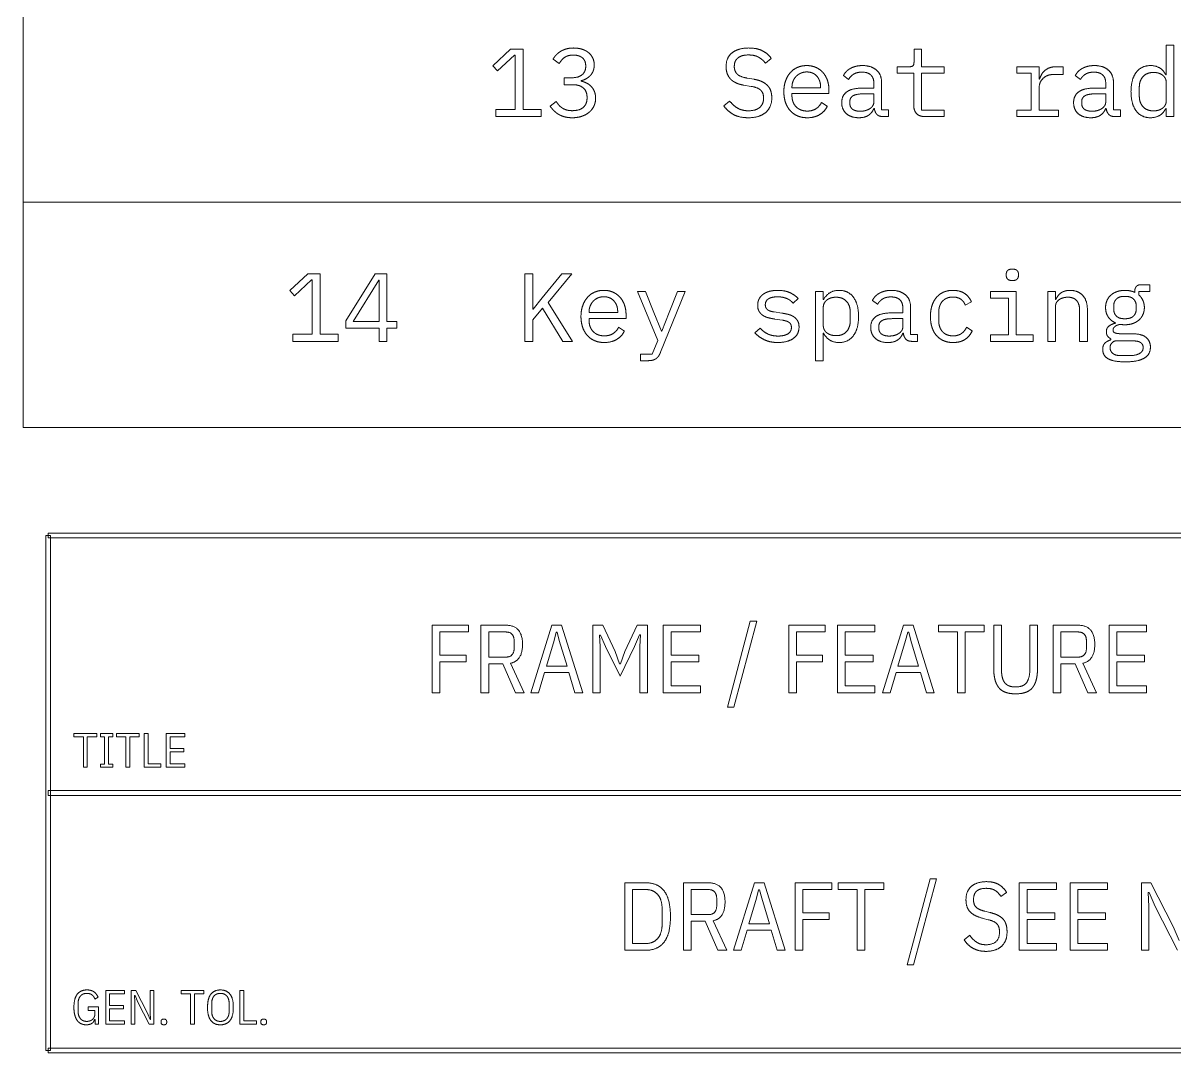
# Model space of a CAD drawing. Header units: millimetres. Extents: x 25 to 584, y 11 to 410.
# Drawn here: x 432.22 to 467.99, y 10.93 to 42.92 of the extents above; entities that cross this region are included whole.
import ezdxf

# ---------------------------------------------------------------- set-up
doc = ezdxf.new("R2010")
doc.units = ezdxf.units.MM
doc.layers.add('dims', color=7, linetype='Continuous', lineweight=5)

msp = doc.modelspace()

# ---------------------------------------------------------------- linework, layer by layer
at = {"layer": 'dims'}
for p, q in [((432.22, 30.35), (432.22, 135.35)), ((467.719, 42.23), (467.719, 41.306)), ((467.959, 42.23), (467.719, 42.23)), ((467.959, 40.01), (467.959, 42.23)), ((447.359, 42.104), (446.804, 41.585)), ((446.95, 41.426), (447.479, 41.918)), ((447.751, 42.104), (447.359, 42.104)), ((447.479, 41.918), (447.499, 41.918)), ((447.499, 41.918), (447.499, 40.229)), ((447.751, 40.229), (447.751, 42.104)), ((459.886, 42.104), (459.886, 41.699)), ((460.117, 42.104), (459.886, 42.104)), ((460.117, 41.558), (460.117, 42.104)), ((446.804, 41.585), (446.95, 41.426)), ((448.679, 41.798), (448.867, 41.654)), ((449.692, 41.585), (449.692, 41.564)), ((455.275, 41.666), (455.452, 41.819)), ((459.361, 41.558), (459.361, 41.354)), ((459.745, 41.558), (459.361, 41.558)), ((460.822, 41.558), (460.117, 41.558)), ((460.822, 41.354), (460.822, 41.558)), ((463.075, 41.558), (463.075, 41.354)), ((463.769, 41.558), (463.075, 41.558)), ((463.769, 41.168), (463.769, 41.558)), ((464.521, 41.558), (464.305, 41.558)), ((464.521, 41.318), (464.521, 41.558)), ((449.254, 41.216), (449.024, 41.216)), ((449.024, 41.216), (449.024, 41)), ((454.924, 41.168), (454.699, 41.207)), ((457.694, 41.282), (457.855, 41.162)), ((459.361, 41.354), (459.877, 41.354)), ((459.877, 41.354), (459.877, 40.364)), ((460.117, 41.354), (460.822, 41.354)), ((460.117, 40.214), (460.117, 41.354)), ((463.075, 41.354), (463.529, 41.354)), ((463.529, 41.354), (463.529, 40.214)), ((463.784, 41.168), (463.769, 41.168)), ((464.23, 41.318), (464.521, 41.318)), ((464.894, 41.282), (465.055, 41.162)), ((467.719, 41.306), (467.707, 41.306)), ((449.024, 41), (449.272, 41)), ((449.549, 41.111), (449.549, 41.123)), ((454.591, 40.988), (454.825, 40.949)), ((456.097, 40.904), (456.097, 40.925)), ((456.985, 40.904), (456.097, 40.904)), ((456.985, 40.937), (456.985, 40.904)), ((457.244, 40.724), (457.244, 40.838)), ((458.639, 40.895), (458.309, 40.895)), ((458.639, 41.048), (458.639, 40.895)), ((458.879, 40.22), (458.879, 41.072)), ((463.769, 40.214), (463.769, 40.883)), ((465.839, 40.895), (465.509, 40.895)), ((465.839, 41.048), (465.839, 40.895)), ((466.079, 40.22), (466.079, 41.072)), ((466.882, 40.652), (466.882, 40.916)), ((467.719, 41.063), (467.719, 40.505)), ((448.777, 40.475), (448.589, 40.331)), ((449.734, 40.61), (449.734, 40.586)), ((454.162, 40.493), (453.979, 40.343)), ((456.097, 40.724), (457.244, 40.724)), ((456.097, 40.652), (456.097, 40.724)), ((457.192, 40.331), (457.015, 40.451)), ((457.894, 40.418), (457.894, 40.481)), ((458.309, 40.715), (458.639, 40.715)), ((458.639, 40.715), (458.639, 40.46)), ((465.094, 40.418), (465.094, 40.481)), ((465.509, 40.715), (465.839, 40.715)), ((465.839, 40.715), (465.839, 40.46)), ((446.899, 40.229), (446.899, 40.01)), ((447.499, 40.229), (446.899, 40.229)), ((448.304, 40.229), (447.751, 40.229)), ((448.304, 40.01), (448.304, 40.229)), ((458.639, 40.262), (458.654, 40.262)), ((459.094, 40.22), (458.879, 40.22)), ((459.094, 40.01), (459.094, 40.22)), ((460.822, 40.214), (460.117, 40.214)), ((460.822, 40.01), (460.822, 40.214)), ((463.075, 40.214), (463.075, 40.01)), ((463.529, 40.214), (463.075, 40.214)), ((464.369, 40.214), (463.769, 40.214)), ((464.369, 40.01), (464.369, 40.214)), ((465.839, 40.262), (465.854, 40.262)), ((466.294, 40.22), (466.079, 40.22)), ((466.294, 40.01), (466.294, 40.22)), ((467.707, 40.262), (467.719, 40.262)), ((467.719, 40.262), (467.719, 40.01)), ((446.899, 40.01), (448.304, 40.01)), ((458.929, 40.01), (459.094, 40.01)), ((460.219, 40.01), (460.822, 40.01)), ((463.075, 40.01), (464.369, 40.01)), ((466.129, 40.01), (466.294, 40.01)), ((467.719, 40.01), (467.959, 40.01)), ((432.22, 37.35), (566.75, 37.35)), ((441.059, 35.122), (440.504, 34.603)), ((441.451, 35.122), (441.059, 35.122)), ((441.451, 33.247), (441.451, 35.122)), ((443.152, 35.122), (442.246, 33.661)), ((443.519, 35.122), (443.152, 35.122)), ((443.519, 33.646), (443.519, 35.122)), ((447.799, 35.122), (447.799, 33.028)), ((448.051, 35.122), (447.799, 35.122)), ((448.051, 34.03), (448.051, 35.122)), ((448.954, 35.122), (448.336, 34.378)), ((448.522, 34.24), (449.257, 35.122)), ((449.257, 35.122), (448.954, 35.122)), ((462.751, 35.119), (462.751, 35.071)), ((463.129, 35.071), (463.129, 35.119)), ((440.65, 34.444), (441.179, 34.936)), ((441.179, 34.936), (441.199, 34.936)), ((441.199, 34.936), (441.199, 33.247)), ((442.471, 33.646), (443.266, 34.927)), ((443.266, 34.927), (443.279, 34.927)), ((443.279, 34.927), (443.279, 33.646)), ((467.212, 34.786), (466.927, 34.786)), ((467.212, 34.576), (467.212, 34.786)), ((440.504, 34.603), (440.65, 34.444)), ((448.336, 34.378), (448.06, 34.03)), ((451.304, 34.576), (451.927, 33.058)), ((451.549, 34.576), (451.304, 34.576)), ((451.81, 33.928), (451.549, 34.576)), ((452.017, 32.689), (452.785, 34.576)), ((452.545, 34.576), (452.284, 33.928)), ((452.785, 34.576), (452.545, 34.576)), ((456.13, 34.216), (456.286, 34.363)), ((456.829, 34.576), (456.829, 32.428)), ((457.069, 34.576), (456.829, 34.576)), ((457.069, 34.324), (457.069, 34.576)), ((462.262, 34.576), (462.262, 34.372)), ((463.06, 34.576), (462.262, 34.576)), ((462.262, 34.372), (462.82, 34.372)), ((462.82, 34.372), (462.82, 33.232)), ((463.06, 33.232), (463.06, 34.576)), ((464.039, 34.576), (464.039, 33.028)), ((464.279, 34.576), (464.039, 34.576)), ((464.279, 34.324), (464.279, 34.576)), ((466.741, 34.576), (466.741, 34.549)), ((466.864, 34.576), (467.212, 34.576)), ((466.864, 34.471), (466.864, 34.576)), ((448.051, 33.7), (448.351, 34.054)), ((448.06, 34.03), (448.051, 34.03)), ((448.351, 34.054), (448.984, 33.028)), ((449.279, 33.028), (448.522, 34.24)), ((457.081, 34.324), (457.069, 34.324)), ((457.069, 33.523), (457.069, 34.081)), ((458.594, 34.3), (458.755, 34.18)), ((459.539, 34.066), (459.539, 33.913)), ((459.779, 33.238), (459.779, 34.09)), ((461.476, 34.153), (461.669, 34.255)), ((464.29, 34.324), (464.279, 34.324)), ((464.279, 33.028), (464.279, 34.102)), ((465.269, 33.028), (465.269, 34.021)), ((466.087, 34.036), (466.087, 34.123)), ((466.786, 34.123), (466.786, 34.036)), ((442.246, 33.661), (442.246, 33.439)), ((443.279, 33.646), (442.471, 33.646)), ((443.83, 33.646), (443.519, 33.646)), ((443.83, 33.439), (443.83, 33.646)), ((448.051, 33.028), (448.051, 33.7)), ((449.797, 33.922), (449.797, 33.943)), ((450.685, 33.922), (449.797, 33.922)), ((449.797, 33.742), (450.944, 33.742)), ((449.797, 33.67), (449.797, 33.742)), ((450.685, 33.955), (450.685, 33.922)), ((450.944, 33.742), (450.944, 33.856)), ((452.041, 33.34), (451.81, 33.928)), ((452.284, 33.928), (452.054, 33.34)), ((455.785, 33.904), (455.542, 33.94)), ((455.564, 33.721), (455.806, 33.685)), ((457.906, 33.934), (457.906, 33.67)), ((459.539, 33.913), (459.209, 33.913)), ((459.209, 33.733), (459.539, 33.733)), ((459.539, 33.733), (459.539, 33.478)), ((460.654, 33.67), (460.654, 33.934)), ((465.029, 33.979), (465.029, 33.028)), ((442.246, 33.439), (443.279, 33.439)), ((443.279, 33.439), (443.279, 33.028)), ((443.519, 33.439), (443.83, 33.439)), ((443.519, 33.028), (443.519, 33.439)), ((450.892, 33.349), (450.715, 33.469)), ((452.054, 33.34), (452.041, 33.34)), ((455.107, 33.436), (454.945, 33.295)), ((457.069, 33.28), (457.081, 33.28)), ((457.069, 32.428), (457.069, 33.28)), ((458.794, 33.436), (458.794, 33.499)), ((459.539, 33.28), (459.554, 33.28)), ((461.692, 33.352), (461.521, 33.469)), ((466.139, 33.604), (466.139, 33.592)), ((440.599, 33.247), (440.599, 33.028)), ((441.199, 33.247), (440.599, 33.247)), ((440.599, 33.028), (442.004, 33.028)), ((442.004, 33.247), (441.451, 33.247)), ((442.004, 33.028), (442.004, 33.247)), ((443.279, 33.028), (443.519, 33.028)), ((447.799, 33.028), (448.051, 33.028)), ((448.984, 33.028), (449.279, 33.028)), ((451.927, 33.058), (451.754, 32.632)), ((459.994, 33.238), (459.779, 33.238)), ((459.829, 33.028), (459.994, 33.028)), ((459.994, 33.028), (459.994, 33.238)), ((462.262, 33.232), (462.262, 33.028)), ((462.82, 33.232), (462.262, 33.232)), ((462.262, 33.028), (463.582, 33.028)), ((463.582, 33.232), (463.06, 33.232)), ((463.582, 33.028), (463.582, 33.232)), ((464.039, 33.028), (464.279, 33.028)), ((465.029, 33.028), (465.269, 33.028)), ((465.997, 33.109), (465.997, 33.073)), ((466.129, 33.043), (466.666, 33.043)), ((466.657, 33.265), (466.315, 33.265)), ((451.394, 32.632), (451.394, 32.428)), ((451.754, 32.632), (451.394, 32.632)), ((466.559, 32.584), (466.324, 32.584)), ((451.394, 32.428), (451.621, 32.428)), ((456.829, 32.428), (457.069, 32.428)), ((432.22, 30.35), (566.75, 30.35)), ((433.075, 27), (432.925, 27)), ((432.925, 27), (432.925, 11)), ((583, 27.075), (433, 27.075)), ((433, 27.075), (433, 26.925)), ((433, 26.925), (583, 26.925)), ((433.075, 11), (433.075, 27)), ((454.801, 24.336), (454.09, 21.664)), ((454.291, 21.664), (455.002, 24.336)), ((455.002, 24.336), (454.801, 24.336)), ((444.925, 24.211), (444.925, 22.116)), ((446.056, 24.211), (444.925, 24.211)), ((445.165, 24.001), (446.056, 24.001)), ((445.165, 23.281), (445.165, 24.001)), ((446.056, 24.001), (446.056, 24.211)), ((446.44, 24.211), (446.44, 22.116)), ((447.211, 24.211), (446.44, 24.211)), ((446.68, 24.001), (447.205, 24.001)), ((446.68, 23.221), (446.68, 24.001)), ((448.642, 24.211), (447.988, 22.116)), ((448.942, 24.211), (448.642, 24.211)), ((448.708, 23.736), (448.774, 23.997)), ((448.774, 23.997), (448.804, 23.997)), ((448.804, 23.997), (448.87, 23.736)), ((449.599, 22.116), (448.942, 24.211)), ((449.908, 24.211), (449.908, 22.116)), ((450.226, 24.211), (449.908, 24.211)), ((450.604, 23.397), (450.226, 24.211)), ((451.288, 24.211), (450.91, 23.397)), ((451.606, 24.211), (451.288, 24.211)), ((451.606, 22.116), (451.606, 24.211)), ((452.101, 24.211), (452.101, 22.116)), ((453.259, 24.211), (452.101, 24.211)), ((452.341, 24.001), (453.259, 24.001)), ((452.341, 23.281), (452.341, 24.001)), ((453.259, 24.001), (453.259, 24.211)), ((455.998, 24.211), (455.998, 22.116)), ((457.129, 24.211), (455.998, 24.211)), ((456.238, 24.001), (457.129, 24.001)), ((456.238, 23.281), (456.238, 24.001)), ((457.129, 24.001), (457.129, 24.211)), ((457.513, 24.211), (457.513, 22.116)), ((458.671, 24.211), (457.513, 24.211)), ((457.753, 24.001), (458.671, 24.001)), ((457.753, 23.281), (457.753, 24.001)), ((458.671, 24.001), (458.671, 24.211)), ((459.559, 24.211), (458.905, 22.116)), ((459.859, 24.211), (459.559, 24.211)), ((459.625, 23.736), (459.691, 23.997)), ((459.691, 23.997), (459.721, 23.997)), ((459.721, 23.997), (459.787, 23.736)), ((460.516, 22.116), (459.859, 24.211)), ((460.642, 24.211), (460.642, 24.001)), ((462.064, 24.211), (460.642, 24.211)), ((460.642, 24.001), (461.233, 24.001)), ((461.233, 24.001), (461.233, 22.116)), ((461.473, 24.001), (462.064, 24.001)), ((461.473, 22.116), (461.473, 24.001)), ((462.064, 24.001), (462.064, 24.211)), ((462.601, 24.211), (462.361, 24.211)), ((462.361, 24.211), (462.361, 22.902)), ((462.601, 22.854), (462.601, 24.211)), ((463.483, 24.211), (463.483, 22.854)), ((463.723, 24.211), (463.483, 24.211)), ((463.723, 22.902), (463.723, 24.211)), ((464.209, 24.211), (464.209, 22.116)), ((464.98, 24.211), (464.209, 24.211)), ((464.449, 24.001), (464.974, 24.001)), ((464.449, 23.221), (464.449, 24.001)), ((465.943, 24.211), (465.943, 22.116)), ((467.101, 24.211), (465.943, 24.211)), ((466.183, 24.001), (467.101, 24.001)), ((466.183, 23.281), (466.183, 24.001)), ((467.101, 24.001), (467.101, 24.211)), ((447.472, 23.712), (447.472, 23.509)), ((448.471, 22.941), (448.708, 23.736)), ((448.87, 23.736), (449.113, 22.941)), ((450.121, 23.907), (450.151, 23.907)), ((450.142, 23.554), (450.121, 23.907)), ((450.151, 23.907), (450.307, 23.554)), ((451.207, 23.554), (451.363, 23.914)), ((451.363, 23.914), (451.393, 23.914)), ((451.393, 23.914), (451.372, 23.554)), ((459.388, 22.941), (459.625, 23.736)), ((459.787, 23.736), (460.03, 22.941)), ((465.241, 23.712), (465.241, 23.509)), ((445.975, 23.281), (445.165, 23.281)), ((445.975, 23.071), (445.975, 23.281)), ((450.142, 22.116), (450.142, 23.554)), ((450.307, 23.554), (450.757, 22.629)), ((450.745, 23.011), (450.604, 23.397)), ((450.757, 22.629), (451.207, 23.554)), ((450.91, 23.397), (450.769, 23.011)), ((451.372, 23.554), (451.372, 22.116)), ((453.202, 23.281), (452.341, 23.281)), ((453.202, 23.071), (453.202, 23.281)), ((457.048, 23.281), (456.238, 23.281)), ((457.048, 23.071), (457.048, 23.281)), ((458.614, 23.281), (457.753, 23.281)), ((458.614, 23.071), (458.614, 23.281)), ((467.044, 23.281), (466.183, 23.281)), ((467.044, 23.071), (467.044, 23.281)), ((445.165, 23.071), (445.975, 23.071)), ((445.165, 22.116), (445.165, 23.071)), ((447.205, 23.221), (446.68, 23.221)), ((446.68, 22.116), (446.68, 23.016)), ((446.68, 23.016), (447.118, 23.016)), ((447.118, 23.016), (447.511, 22.116)), ((447.781, 22.116), (447.358, 23.031)), ((449.113, 22.941), (448.471, 22.941)), ((450.769, 23.011), (450.745, 23.011)), ((452.341, 23.071), (453.202, 23.071)), ((452.341, 22.326), (452.341, 23.071)), ((456.238, 23.071), (457.048, 23.071)), ((456.238, 22.116), (456.238, 23.071)), ((457.753, 23.071), (458.614, 23.071)), ((457.753, 22.326), (457.753, 23.071)), ((460.03, 22.941), (459.388, 22.941)), ((464.974, 23.221), (464.449, 23.221)), ((464.449, 22.116), (464.449, 23.016)), ((464.449, 23.016), (464.887, 23.016)), ((464.887, 23.016), (465.28, 22.116)), ((465.55, 22.116), (465.127, 23.031)), ((466.183, 23.071), (467.044, 23.071)), ((466.183, 22.326), (466.183, 23.071)), ((448.228, 22.116), (448.414, 22.744)), ((448.414, 22.744), (449.167, 22.744)), ((449.167, 22.744), (449.353, 22.116)), ((459.145, 22.116), (459.331, 22.744)), ((459.331, 22.744), (460.084, 22.744)), ((460.084, 22.744), (460.27, 22.116)), ((453.259, 22.326), (452.341, 22.326)), ((453.259, 22.116), (453.259, 22.326)), ((458.671, 22.326), (457.753, 22.326)), ((458.671, 22.116), (458.671, 22.326)), ((467.101, 22.326), (466.183, 22.326)), ((467.101, 22.116), (467.101, 22.326)), ((444.925, 22.116), (445.165, 22.116)), ((446.44, 22.116), (446.68, 22.116)), ((447.511, 22.116), (447.781, 22.116)), ((447.988, 22.116), (448.228, 22.116)), ((449.353, 22.116), (449.599, 22.116)), ((449.908, 22.116), (450.142, 22.116)), ((451.372, 22.116), (451.606, 22.116)), ((452.101, 22.116), (453.259, 22.116)), ((455.998, 22.116), (456.238, 22.116)), ((457.513, 22.116), (458.671, 22.116)), ((458.905, 22.116), (459.145, 22.116)), ((460.27, 22.116), (460.516, 22.116)), ((461.233, 22.116), (461.473, 22.116)), ((464.209, 22.116), (464.449, 22.116)), ((465.28, 22.116), (465.55, 22.116)), ((465.943, 22.116), (467.101, 22.116)), ((454.09, 21.664), (454.291, 21.664)), ((433.8, 20.847), (433.8, 20.742)), ((434.511, 20.847), (433.8, 20.847)), ((434.511, 20.742), (434.511, 20.847)), ((434.622, 20.847), (434.622, 20.748)), ((435.006, 20.847), (434.622, 20.847)), ((434.622, 20.748), (434.754, 20.748)), ((434.754, 20.748), (434.754, 19.899)), ((434.874, 20.748), (435.006, 20.748)), ((434.874, 19.899), (434.874, 20.748)), ((435.006, 20.748), (435.006, 20.847)), ((435.117, 20.847), (435.117, 20.742)), ((435.828, 20.847), (435.117, 20.847)), ((435.828, 20.742), (435.828, 20.847)), ((435.984, 20.847), (435.984, 19.8)), ((436.104, 20.847), (435.984, 20.847)), ((436.104, 19.905), (436.104, 20.847)), ((436.664, 20.847), (436.664, 19.8)), ((437.243, 20.847), (436.664, 20.847)), ((437.243, 20.742), (437.243, 20.847)), ((433.8, 20.742), (434.096, 20.742)), ((434.096, 20.742), (434.096, 19.8)), ((434.216, 20.742), (434.511, 20.742)), ((434.216, 19.8), (434.216, 20.742)), ((435.117, 20.742), (435.413, 20.742)), ((435.413, 20.742), (435.413, 19.8)), ((435.533, 20.742), (435.828, 20.742)), ((435.533, 19.8), (435.533, 20.742)), ((436.784, 20.742), (437.243, 20.742)), ((436.784, 20.382), (436.784, 20.742)), ((437.214, 20.382), (436.784, 20.382)), ((436.784, 20.277), (437.214, 20.277)), ((436.784, 19.905), (436.784, 20.277)), ((437.214, 20.277), (437.214, 20.382)), ((434.096, 19.8), (434.216, 19.8)), ((434.622, 19.899), (434.622, 19.8)), ((434.754, 19.899), (434.622, 19.899)), ((434.622, 19.8), (435.006, 19.8)), ((435.006, 19.899), (434.874, 19.899)), ((435.006, 19.8), (435.006, 19.899)), ((435.413, 19.8), (435.533, 19.8)), ((435.984, 19.8), (436.501, 19.8)), ((436.501, 19.905), (436.104, 19.905)), ((436.501, 19.8), (436.501, 19.905)), ((436.664, 19.8), (437.243, 19.8)), ((437.243, 19.905), (436.784, 19.905)), ((437.243, 19.8), (437.243, 19.905)), ((583, 19.075), (433, 19.075)), ((433, 19.075), (433, 18.925)), ((433, 18.925), (583, 18.925)), ((450.907, 16.211), (450.907, 14.116)), ((451.564, 16.211), (450.907, 16.211)), ((452.728, 16.211), (452.728, 14.116)), ((453.499, 16.211), (452.728, 16.211)), ((454.93, 16.211), (454.276, 14.116)), ((455.23, 16.211), (454.93, 16.211)), ((455.887, 14.116), (455.23, 16.211)), ((456.199, 16.211), (456.199, 14.116)), ((457.33, 16.211), (456.199, 16.211)), ((457.33, 16.001), (457.33, 16.211)), ((457.528, 16.211), (457.528, 16.001)), ((458.95, 16.211), (457.528, 16.211)), ((458.95, 16.001), (458.95, 16.211)), ((460.384, 16.336), (459.673, 13.664)), ((459.874, 13.664), (460.585, 16.336)), ((460.585, 16.336), (460.384, 16.336)), ((463.156, 16.211), (463.156, 14.116)), ((464.314, 16.211), (463.156, 16.211)), ((464.314, 16.001), (464.314, 16.211)), ((464.734, 16.211), (464.734, 14.116)), ((465.892, 16.211), (464.734, 16.211)), ((465.892, 16.001), (465.892, 16.211)), ((466.948, 16.211), (466.948, 14.116)), ((467.242, 16.211), (466.948, 16.211)), ((467.938, 14.851), (467.242, 16.211)), ((451.147, 16.001), (451.564, 16.001)), ((451.147, 14.326), (451.147, 16.001)), ((452.968, 16.001), (453.493, 16.001)), ((452.968, 15.221), (452.968, 16.001)), ((454.996, 15.736), (455.062, 15.997)), ((455.062, 15.997), (455.092, 15.997)), ((455.092, 15.997), (455.158, 15.736)), ((456.439, 16.001), (457.33, 16.001)), ((456.439, 15.281), (456.439, 16.001)), ((457.528, 16.001), (458.119, 16.001)), ((458.119, 16.001), (458.119, 14.116)), ((458.359, 16.001), (458.95, 16.001)), ((458.359, 14.116), (458.359, 16.001)), ((462.586, 15.784), (462.763, 15.911)), ((463.396, 16.001), (464.314, 16.001)), ((463.396, 15.281), (463.396, 16.001)), ((464.974, 16.001), (465.892, 16.001)), ((464.974, 15.281), (464.974, 16.001)), ((467.161, 15.907), (467.191, 15.907)), ((467.182, 15.476), (467.161, 15.907)), ((467.191, 15.907), (467.374, 15.476)), ((452.065, 15.397), (452.065, 14.929)), ((453.76, 15.712), (453.76, 15.509)), ((454.759, 14.941), (454.996, 15.736)), ((455.158, 15.736), (455.401, 14.941)), ((467.182, 14.116), (467.182, 15.476)), ((467.374, 15.476), (468.07, 14.116)), ((453.493, 15.221), (452.968, 15.221)), ((454.069, 14.116), (453.646, 15.031)), ((457.249, 15.281), (456.439, 15.281)), ((456.439, 15.071), (457.249, 15.071)), ((456.439, 14.116), (456.439, 15.071)), ((457.249, 15.071), (457.249, 15.281)), ((462.037, 15.104), (462.193, 15.064)), ((462.238, 15.289), (462.082, 15.329)), ((464.257, 15.281), (463.396, 15.281)), ((463.396, 15.071), (464.257, 15.071)), ((463.396, 14.326), (463.396, 15.071)), ((464.257, 15.071), (464.257, 15.281)), ((465.835, 15.281), (464.974, 15.281)), ((464.974, 15.071), (465.835, 15.071)), ((464.974, 14.326), (464.974, 15.071)), ((465.835, 15.071), (465.835, 15.281)), ((452.968, 14.116), (452.968, 15.016)), ((452.968, 15.016), (453.406, 15.016)), ((453.406, 15.016), (453.799, 14.116)), ((454.516, 14.116), (454.702, 14.744)), ((454.702, 14.744), (455.455, 14.744)), ((455.401, 14.941), (454.759, 14.941)), ((455.455, 14.744), (455.641, 14.116)), ((468.121, 14.419), (467.938, 14.851)), ((451.564, 14.326), (451.147, 14.326)), ((461.617, 14.581), (461.443, 14.437)), ((464.314, 14.326), (463.396, 14.326)), ((464.314, 14.116), (464.314, 14.326)), ((465.892, 14.326), (464.974, 14.326)), ((465.892, 14.116), (465.892, 14.326)), ((450.907, 14.116), (451.564, 14.116)), ((452.728, 14.116), (452.968, 14.116)), ((453.799, 14.116), (454.069, 14.116)), ((454.276, 14.116), (454.516, 14.116)), ((455.641, 14.116), (455.887, 14.116)), ((456.199, 14.116), (456.439, 14.116)), ((458.119, 14.116), (458.359, 14.116)), ((463.156, 14.116), (464.314, 14.116)), ((464.734, 14.116), (465.892, 14.116)), ((466.948, 14.116), (467.182, 14.116)), ((459.673, 13.664), (459.874, 13.664)), ((434.451, 12.601), (434.55, 12.661)), ((434.787, 12.865), (434.787, 11.818)), ((435.366, 12.865), (434.787, 12.865)), ((434.907, 12.76), (435.366, 12.76)), ((434.907, 12.4), (434.907, 12.76)), ((435.366, 12.76), (435.366, 12.865)), ((435.576, 12.865), (435.576, 11.818)), ((435.723, 12.865), (435.576, 12.865)), ((435.683, 12.713), (435.698, 12.713)), ((435.693, 12.498), (435.683, 12.713)), ((435.698, 12.713), (435.789, 12.498)), ((436.071, 12.185), (435.723, 12.865)), ((436.167, 12.865), (436.167, 12.185)), ((436.284, 12.865), (436.167, 12.865)), ((436.284, 11.818), (436.284, 12.865)), ((437.128, 12.865), (437.128, 12.76)), ((437.839, 12.865), (437.128, 12.865)), ((437.128, 12.76), (437.424, 12.76)), ((437.424, 12.76), (437.424, 11.818)), ((437.544, 12.76), (437.839, 12.76)), ((437.544, 11.818), (437.544, 12.76)), ((437.839, 12.76), (437.839, 12.865)), ((438.953, 12.865), (438.953, 11.818)), ((439.073, 12.865), (438.953, 12.865)), ((439.073, 11.923), (439.073, 12.865)), ((433.929, 12.224), (433.929, 12.458)), ((434.243, 12.353), (434.243, 12.248)), ((434.567, 12.353), (434.243, 12.353)), ((434.243, 12.248), (434.45, 12.248)), ((434.45, 12.248), (434.45, 12.134)), ((434.567, 11.818), (434.567, 12.353)), ((435.338, 12.4), (434.907, 12.4)), ((434.907, 12.295), (435.338, 12.295)), ((434.907, 11.923), (434.907, 12.295)), ((435.338, 12.295), (435.338, 12.4)), ((435.693, 11.818), (435.693, 12.498)), ((435.789, 12.498), (436.137, 11.818)), ((436.163, 11.969), (436.071, 12.185)), ((436.167, 12.185), (436.178, 11.969)), ((438.078, 12.224), (438.078, 12.458)), ((438.621, 12.458), (438.621, 12.224)), ((434.441, 11.963), (434.456, 11.963)), ((434.456, 11.963), (434.456, 11.818)), ((434.456, 11.818), (434.567, 11.818)), ((434.787, 11.818), (435.366, 11.818)), ((435.366, 11.923), (434.907, 11.923)), ((435.366, 11.818), (435.366, 11.923)), ((435.576, 11.818), (435.693, 11.818)), ((436.137, 11.818), (436.284, 11.818)), ((436.178, 11.969), (436.163, 11.969)), ((436.504, 11.9), (436.504, 11.876)), ((436.681, 11.876), (436.681, 11.9)), ((437.424, 11.818), (437.544, 11.818)), ((438.953, 11.818), (439.47, 11.818)), ((439.47, 11.923), (439.073, 11.923)), ((439.47, 11.818), (439.47, 11.923)), ((439.605, 11.9), (439.605, 11.876)), ((439.782, 11.876), (439.782, 11.9)), ((432.925, 11), (433.075, 11)), ((583, 11.075), (433, 11.075)), ((433, 11.075), (433, 10.925)), ((433, 10.925), (583, 10.925))]:
    msp.add_line(p, q, dxfattribs=at)
for points in [[(448.679, 41.798), (448.717, 41.861), (448.774, 41.923)], [(448.774, 41.923), (448.831, 41.984), (448.908, 42.032)], [(448.908, 42.032), (448.984, 42.08), (449.085, 42.11)], [(449.309, 41.921), (449.14, 41.921), (449.037, 41.848)], [(449.085, 42.11), (449.185, 42.14), (449.314, 42.14)], [(449.586, 41.837), (449.479, 41.921), (449.309, 41.921)], [(449.314, 42.14), (449.449, 42.14), (449.566, 42.105)], [(449.566, 42.105), (449.684, 42.071), (449.77, 42.003)], [(449.77, 42.003), (449.857, 41.936), (449.907, 41.837)], [(454.051, 41.558), (454.051, 41.846), (454.24, 41.993)], [(454.24, 41.993), (454.429, 42.14), (454.75, 42.14)], [(454.747, 41.924), (454.534, 41.924), (454.42, 41.834)], [(455.065, 41.852), (454.942, 41.924), (454.747, 41.924)], [(454.75, 42.14), (455.002, 42.14), (455.175, 42.056)], [(455.275, 41.666), (455.189, 41.78), (455.065, 41.852)], [(455.175, 42.056), (455.347, 41.972), (455.452, 41.819)], [(449.037, 41.848), (448.934, 41.774), (448.867, 41.654)], [(449.583, 41.313), (449.692, 41.411), (449.692, 41.564)], [(449.692, 41.585), (449.692, 41.753), (449.586, 41.837)], [(449.907, 41.837), (449.956, 41.738), (449.956, 41.612)], [(449.956, 41.612), (449.956, 41.51), (449.925, 41.429)], [(454.078, 41.368), (454.051, 41.459), (454.051, 41.558)], [(454.42, 41.834), (454.306, 41.744), (454.306, 41.564)], [(454.306, 41.564), (454.306, 41.423), (454.392, 41.334)], [(456.043, 41.374), (456.136, 41.48), (456.267, 41.537)], [(456.267, 41.537), (456.397, 41.594), (456.556, 41.594)], [(456.556, 41.594), (456.712, 41.594), (456.84, 41.537)], [(456.84, 41.537), (456.967, 41.48), (457.057, 41.38)], [(457.774, 41.399), (457.825, 41.456), (457.9, 41.499)], [(457.9, 41.499), (457.975, 41.543), (458.071, 41.569)], [(458.071, 41.569), (458.167, 41.594), (458.284, 41.594)], [(458.284, 41.594), (458.557, 41.594), (458.718, 41.456)], [(459.745, 41.558), (459.824, 41.558), (459.855, 41.589)], [(459.855, 41.589), (459.886, 41.621), (459.886, 41.699)], [(463.965, 41.454), (464.099, 41.558), (464.305, 41.558)], [(464.974, 41.399), (465.025, 41.456), (465.1, 41.499)], [(465.1, 41.499), (465.175, 41.543), (465.271, 41.569)], [(465.271, 41.569), (465.367, 41.594), (465.484, 41.594)], [(465.484, 41.594), (465.757, 41.594), (465.918, 41.456)], [(466.785, 41.381), (466.945, 41.594), (467.23, 41.594)], [(467.23, 41.594), (467.557, 41.594), (467.707, 41.306)], [(449.254, 41.216), (449.474, 41.216), (449.583, 41.313)], [(449.707, 41.186), (449.632, 41.144), (449.549, 41.123)], [(449.838, 41.288), (449.782, 41.228), (449.707, 41.186)], [(449.925, 41.429), (449.894, 41.348), (449.838, 41.288)], [(454.168, 41.199), (454.105, 41.276), (454.078, 41.368)], [(454.335, 41.069), (454.231, 41.123), (454.168, 41.199)], [(454.392, 41.334), (454.477, 41.246), (454.699, 41.207)], [(454.924, 41.168), (455.077, 41.141), (455.182, 41.087)], [(455.898, 41.117), (455.95, 41.267), (456.043, 41.374)], [(456.228, 41.261), (456.166, 41.198), (456.132, 41.113)], [(456.373, 41.36), (456.289, 41.324), (456.228, 41.261)], [(456.556, 41.396), (456.457, 41.396), (456.373, 41.36)], [(456.732, 41.363), (456.652, 41.396), (456.556, 41.396)], [(456.867, 41.269), (456.811, 41.33), (456.732, 41.363)], [(456.954, 41.123), (456.922, 41.207), (456.867, 41.269)], [(457.057, 41.38), (457.147, 41.279), (457.195, 41.141)], [(457.195, 41.141), (457.244, 41.003), (457.244, 40.838)], [(457.694, 41.282), (457.724, 41.342), (457.774, 41.399)], [(458.014, 41.329), (457.915, 41.267), (457.855, 41.162)], [(458.269, 41.39), (458.114, 41.39), (458.014, 41.329)], [(458.542, 41.305), (458.446, 41.39), (458.269, 41.39)], [(458.639, 41.048), (458.639, 41.219), (458.542, 41.305)], [(458.718, 41.456), (458.879, 41.318), (458.879, 41.072)], [(463.896, 41.198), (463.769, 41.078), (463.769, 40.883)], [(463.784, 41.168), (463.831, 41.351), (463.965, 41.454)], [(464.23, 41.318), (464.024, 41.318), (463.896, 41.198)], [(464.894, 41.282), (464.924, 41.342), (464.974, 41.399)], [(465.214, 41.329), (465.115, 41.267), (465.055, 41.162)], [(465.469, 41.39), (465.314, 41.39), (465.214, 41.329)], [(465.742, 41.305), (465.646, 41.39), (465.469, 41.39)], [(465.839, 41.048), (465.839, 41.219), (465.742, 41.305)], [(465.918, 41.456), (466.079, 41.318), (466.079, 41.072)], [(466.624, 40.784), (466.624, 41.168), (466.785, 41.381)], [(466.998, 41.253), (466.882, 41.126), (466.882, 40.916)], [(467.324, 41.381), (467.114, 41.381), (466.998, 41.253)], [(467.476, 41.36), (467.404, 41.381), (467.324, 41.381)], [(467.602, 41.299), (467.549, 41.339), (467.476, 41.36)], [(467.688, 41.199), (467.656, 41.258), (467.602, 41.299)], [(467.719, 41.063), (467.719, 41.141), (467.688, 41.199)], [(449.619, 40.898), (449.504, 41), (449.272, 41)], [(449.549, 41.111), (449.635, 41.093), (449.716, 41.053)], [(449.734, 40.61), (449.734, 40.796), (449.619, 40.898)], [(449.716, 41.053), (449.797, 41.012), (449.86, 40.948)], [(449.86, 40.948), (449.924, 40.883), (449.961, 40.791)], [(449.961, 40.791), (449.999, 40.7), (449.999, 40.583)], [(454.591, 40.988), (454.439, 41.015), (454.335, 41.069)], [(455.128, 40.828), (455.041, 40.913), (454.825, 40.949)], [(455.215, 40.589), (455.215, 40.742), (455.128, 40.828)], [(455.182, 41.087), (455.287, 41.033), (455.352, 40.958)], [(455.352, 40.958), (455.416, 40.883), (455.443, 40.79)], [(455.443, 40.79), (455.47, 40.697), (455.47, 40.595)], [(455.845, 40.781), (455.845, 40.967), (455.898, 41.117)], [(455.896, 40.449), (455.845, 40.598), (455.845, 40.781)], [(456.132, 41.113), (456.097, 41.027), (456.097, 40.925)], [(456.985, 40.937), (456.985, 41.039), (456.954, 41.123)], [(457.642, 40.445), (457.642, 40.661), (457.8, 40.778)], [(457.8, 40.778), (457.957, 40.895), (458.309, 40.895)], [(464.842, 40.445), (464.842, 40.661), (465, 40.778)], [(465, 40.778), (465.157, 40.895), (465.509, 40.895)], [(466.785, 40.187), (466.624, 40.4), (466.624, 40.784)], [(448.777, 40.475), (448.819, 40.412), (448.864, 40.361)], [(449.616, 40.295), (449.734, 40.397), (449.734, 40.586)], [(449.999, 40.583), (449.999, 40.448), (449.946, 40.335)], [(454.162, 40.493), (454.285, 40.34), (454.422, 40.265)], [(455.095, 40.295), (455.215, 40.4), (455.215, 40.589)], [(455.47, 40.595), (455.47, 40.304), (455.28, 40.139)], [(456.042, 40.194), (455.947, 40.301), (455.896, 40.449)], [(456.097, 40.652), (456.097, 40.55), (456.13, 40.463)], [(456.13, 40.463), (456.164, 40.376), (456.225, 40.313)], [(456.841, 40.253), (456.955, 40.325), (457.015, 40.451)], [(457.786, 40.1), (457.642, 40.226), (457.642, 40.445)], [(457.993, 40.655), (457.894, 40.595), (457.894, 40.481)], [(458.309, 40.715), (458.092, 40.715), (457.993, 40.655)], [(458.607, 40.348), (458.639, 40.4), (458.639, 40.46)], [(464.986, 40.1), (464.842, 40.226), (464.842, 40.445)], [(465.193, 40.655), (465.094, 40.595), (465.094, 40.481)], [(465.509, 40.715), (465.292, 40.715), (465.193, 40.655)], [(465.807, 40.348), (465.839, 40.4), (465.839, 40.46)], [(466.882, 40.652), (466.882, 40.442), (466.998, 40.315)], [(467.688, 40.369), (467.719, 40.427), (467.719, 40.505)], [(448.698, 40.199), (448.636, 40.262), (448.589, 40.331)], [(448.842, 40.085), (448.759, 40.136), (448.698, 40.199)], [(449.031, 40.004), (448.924, 40.034), (448.842, 40.085)], [(448.864, 40.361), (448.909, 40.31), (448.968, 40.273)], [(448.968, 40.273), (449.026, 40.235), (449.101, 40.214)], [(449.101, 40.214), (449.176, 40.193), (449.275, 40.193)], [(449.275, 40.193), (449.497, 40.193), (449.616, 40.295)], [(449.799, 40.144), (449.704, 40.064), (449.571, 40.019)], [(449.946, 40.335), (449.894, 40.223), (449.799, 40.144)], [(454.276, 40.078), (454.096, 40.181), (453.979, 40.343)], [(454.739, 39.974), (454.456, 39.974), (454.276, 40.078)], [(454.422, 40.265), (454.559, 40.19), (454.747, 40.19)], [(455.28, 40.139), (455.089, 39.974), (454.739, 39.974)], [(454.747, 40.19), (454.975, 40.19), (455.095, 40.295)], [(456.27, 40.031), (456.136, 40.088), (456.042, 40.194)], [(456.225, 40.313), (456.286, 40.25), (456.375, 40.215)], [(456.375, 40.215), (456.464, 40.181), (456.571, 40.181)], [(456.571, 40.181), (456.727, 40.181), (456.841, 40.253)], [(456.963, 40.075), (456.802, 39.974), (456.571, 39.974)], [(457.192, 40.331), (457.124, 40.175), (456.963, 40.075)], [(458.174, 39.974), (457.93, 39.974), (457.786, 40.1)], [(457.894, 40.418), (457.894, 40.298), (457.98, 40.236)], [(457.98, 40.236), (458.065, 40.175), (458.215, 40.175)], [(458.215, 40.175), (458.309, 40.175), (458.385, 40.198)], [(458.385, 40.198), (458.461, 40.22), (458.518, 40.258)], [(458.639, 40.262), (458.587, 40.127), (458.475, 40.051)], [(458.518, 40.258), (458.575, 40.295), (458.607, 40.348)], [(458.729, 40.082), (458.669, 40.154), (458.654, 40.262)], [(458.929, 40.01), (458.789, 40.01), (458.729, 40.082)], [(459.96, 40.109), (459.877, 40.208), (459.877, 40.364)], [(460.219, 40.01), (460.042, 40.01), (459.96, 40.109)], [(465.374, 39.974), (465.13, 39.974), (464.986, 40.1)], [(465.094, 40.418), (465.094, 40.298), (465.18, 40.236)], [(465.18, 40.236), (465.265, 40.175), (465.415, 40.175)], [(465.415, 40.175), (465.509, 40.175), (465.585, 40.198)], [(465.585, 40.198), (465.661, 40.22), (465.718, 40.258)], [(465.839, 40.262), (465.787, 40.127), (465.675, 40.051)], [(465.718, 40.258), (465.775, 40.295), (465.807, 40.348)], [(465.929, 40.082), (465.869, 40.154), (465.854, 40.262)], [(466.129, 40.01), (465.989, 40.01), (465.929, 40.082)], [(467.23, 39.974), (466.945, 39.974), (466.785, 40.187)], [(466.998, 40.315), (467.114, 40.187), (467.324, 40.187)], [(467.707, 40.262), (467.557, 39.974), (467.23, 39.974)], [(467.324, 40.187), (467.404, 40.187), (467.476, 40.208)], [(467.476, 40.208), (467.549, 40.229), (467.602, 40.27)], [(467.602, 40.27), (467.656, 40.31), (467.688, 40.369)], [(449.275, 39.974), (449.137, 39.974), (449.031, 40.004)], [(449.571, 40.019), (449.437, 39.974), (449.275, 39.974)], [(456.571, 39.974), (456.404, 39.974), (456.27, 40.031)], [(458.475, 40.051), (458.362, 39.974), (458.174, 39.974)], [(465.675, 40.051), (465.562, 39.974), (465.374, 39.974)], [(462.751, 35.119), (462.751, 35.185), (462.793, 35.229)], [(462.793, 34.961), (462.751, 35.005), (462.751, 35.071)], [(462.793, 35.229), (462.835, 35.272), (462.94, 35.272)], [(462.94, 35.272), (463.045, 35.272), (463.087, 35.229)], [(463.087, 35.229), (463.129, 35.185), (463.129, 35.119)], [(463.129, 35.071), (463.129, 35.005), (463.087, 34.961)], [(462.94, 34.918), (462.835, 34.918), (462.793, 34.961)], [(463.087, 34.961), (463.045, 34.918), (462.94, 34.918)], [(466.741, 34.576), (466.741, 34.666), (466.783, 34.726)], [(466.783, 34.726), (466.825, 34.786), (466.927, 34.786)], [(449.598, 34.135), (449.65, 34.285), (449.743, 34.391)], [(449.743, 34.391), (449.836, 34.498), (449.967, 34.555)], [(450.073, 34.378), (449.989, 34.342), (449.928, 34.279)], [(449.967, 34.555), (450.097, 34.612), (450.256, 34.612)], [(450.256, 34.414), (450.157, 34.414), (450.073, 34.378)], [(450.256, 34.612), (450.412, 34.612), (450.54, 34.555)], [(450.432, 34.381), (450.352, 34.414), (450.256, 34.414)], [(450.567, 34.286), (450.511, 34.348), (450.432, 34.381)], [(450.54, 34.555), (450.667, 34.498), (450.757, 34.398)], [(450.757, 34.398), (450.847, 34.297), (450.895, 34.159)], [(455.032, 34.15), (455.032, 34.267), (455.079, 34.353)], [(455.079, 34.353), (455.125, 34.438), (455.209, 34.496)], [(455.209, 34.496), (455.294, 34.555), (455.407, 34.584)], [(455.367, 34.348), (455.269, 34.285), (455.269, 34.165)], [(455.647, 34.411), (455.464, 34.411), (455.367, 34.348)], [(455.407, 34.584), (455.521, 34.612), (455.656, 34.612)], [(455.827, 34.393), (455.749, 34.411), (455.647, 34.411)], [(455.656, 34.612), (455.866, 34.612), (456.021, 34.546)], [(455.964, 34.346), (455.905, 34.375), (455.827, 34.393)], [(456.063, 34.283), (456.022, 34.318), (455.964, 34.346)], [(456.021, 34.546), (456.175, 34.48), (456.286, 34.363)], [(457.081, 34.324), (457.231, 34.612), (457.559, 34.612)], [(457.312, 34.378), (457.24, 34.357), (457.186, 34.316)], [(457.465, 34.399), (457.384, 34.399), (457.312, 34.378)], [(457.791, 34.271), (457.675, 34.399), (457.465, 34.399)], [(457.559, 34.612), (457.844, 34.612), (458.004, 34.399)], [(458.004, 34.399), (458.164, 34.186), (458.164, 33.802)], [(458.594, 34.3), (458.624, 34.36), (458.674, 34.417)], [(458.674, 34.417), (458.725, 34.474), (458.8, 34.517)], [(458.914, 34.346), (458.815, 34.285), (458.755, 34.18)], [(458.8, 34.517), (458.875, 34.561), (458.971, 34.586)], [(459.169, 34.408), (459.014, 34.408), (458.914, 34.346)], [(458.971, 34.586), (459.067, 34.612), (459.184, 34.612)], [(459.442, 34.323), (459.346, 34.408), (459.169, 34.408)], [(459.184, 34.612), (459.457, 34.612), (459.618, 34.474)], [(459.618, 34.474), (459.779, 34.336), (459.779, 34.09)], [(460.444, 34.135), (460.492, 34.285), (460.582, 34.391)], [(460.582, 34.391), (460.672, 34.498), (460.801, 34.555)], [(460.908, 34.37), (460.825, 34.336), (460.768, 34.273)], [(460.801, 34.555), (460.93, 34.612), (461.095, 34.612)], [(461.095, 34.405), (460.99, 34.405), (460.908, 34.37)], [(461.095, 34.612), (461.32, 34.612), (461.461, 34.513)], [(461.337, 34.339), (461.239, 34.405), (461.095, 34.405)], [(461.476, 34.153), (461.434, 34.273), (461.337, 34.339)], [(461.461, 34.513), (461.602, 34.414), (461.669, 34.255)], [(464.29, 34.324), (464.314, 34.381), (464.35, 34.433)], [(464.35, 34.433), (464.386, 34.486), (464.439, 34.525)], [(464.521, 34.381), (464.452, 34.363), (464.398, 34.327)], [(464.439, 34.525), (464.491, 34.564), (464.563, 34.588)], [(464.662, 34.399), (464.59, 34.399), (464.521, 34.381)], [(464.563, 34.588), (464.635, 34.612), (464.731, 34.612)], [(464.935, 34.295), (464.842, 34.399), (464.662, 34.399)], [(464.731, 34.612), (464.974, 34.612), (465.121, 34.458)], [(465.121, 34.458), (465.269, 34.303), (465.269, 34.021)], [(465.877, 34.294), (465.919, 34.393), (465.999, 34.463)], [(465.999, 34.463), (466.079, 34.534), (466.189, 34.573)], [(466.171, 34.343), (466.087, 34.261), (466.087, 34.123)], [(466.435, 34.426), (466.255, 34.426), (466.171, 34.343)], [(466.189, 34.573), (466.3, 34.612), (466.435, 34.612)], [(466.435, 34.612), (466.609, 34.612), (466.741, 34.549)], [(466.701, 34.343), (466.615, 34.426), (466.435, 34.426)], [(466.786, 34.123), (466.786, 34.261), (466.701, 34.343)], [(466.864, 34.471), (466.949, 34.399), (466.994, 34.3)], [(449.545, 33.799), (449.545, 33.985), (449.598, 34.135)], [(449.832, 34.13), (449.797, 34.045), (449.797, 33.943)], [(449.928, 34.279), (449.866, 34.216), (449.832, 34.13)], [(450.654, 34.141), (450.622, 34.225), (450.567, 34.286)], [(450.685, 33.955), (450.685, 34.057), (450.654, 34.141)], [(450.895, 34.159), (450.944, 34.021), (450.944, 33.856)], [(455.085, 33.946), (455.032, 34.024), (455.032, 34.15)], [(455.269, 34.165), (455.269, 34.105), (455.292, 34.064)], [(455.292, 34.064), (455.314, 34.024), (455.353, 34)], [(455.353, 34), (455.392, 33.976), (455.442, 33.962)], [(456.13, 34.216), (456.104, 34.249), (456.063, 34.283)], [(457.101, 34.217), (457.069, 34.159), (457.069, 34.081)], [(457.186, 34.316), (457.132, 34.276), (457.101, 34.217)], [(457.906, 33.934), (457.906, 34.144), (457.791, 34.271)], [(459.539, 34.066), (459.539, 34.237), (459.442, 34.323)], [(460.396, 33.802), (460.396, 33.985), (460.444, 34.135)], [(460.683, 34.123), (460.654, 34.036), (460.654, 33.934)], [(460.768, 34.273), (460.711, 34.21), (460.683, 34.123)], [(464.311, 34.234), (464.279, 34.177), (464.279, 34.102)], [(464.398, 34.327), (464.344, 34.291), (464.311, 34.234)], [(465.029, 33.979), (465.029, 34.192), (464.935, 34.295)], [(465.835, 34.078), (465.835, 34.195), (465.877, 34.294)], [(465.915, 33.79), (465.835, 33.913), (465.835, 34.078)], [(466.087, 34.036), (466.087, 33.898), (466.171, 33.814)], [(466.701, 33.814), (466.786, 33.898), (466.786, 34.036)], [(466.994, 34.3), (467.039, 34.201), (467.039, 34.078)], [(467.039, 34.078), (467.039, 33.961), (466.995, 33.862)], [(449.596, 33.467), (449.545, 33.616), (449.545, 33.799)], [(449.797, 33.67), (449.797, 33.568), (449.83, 33.481)], [(455.215, 33.821), (455.137, 33.868), (455.085, 33.946)], [(455.388, 33.754), (455.294, 33.775), (455.215, 33.821)], [(455.564, 33.721), (455.482, 33.733), (455.388, 33.754)], [(455.442, 33.962), (455.491, 33.949), (455.542, 33.94)], [(455.785, 33.904), (455.869, 33.892), (455.962, 33.871)], [(455.908, 33.662), (455.86, 33.676), (455.806, 33.685)], [(455.995, 33.625), (455.956, 33.649), (455.908, 33.662)], [(455.962, 33.871), (456.055, 33.85), (456.133, 33.804)], [(456.057, 33.56), (456.034, 33.601), (455.995, 33.625)], [(456.133, 33.804), (456.211, 33.757), (456.264, 33.679)], [(456.264, 33.679), (456.316, 33.601), (456.316, 33.475)], [(457.791, 33.333), (457.906, 33.46), (457.906, 33.67)], [(458.164, 33.802), (458.164, 33.418), (458.004, 33.205)], [(458.542, 33.463), (458.542, 33.679), (458.7, 33.796)], [(458.7, 33.796), (458.857, 33.913), (459.209, 33.913)], [(458.893, 33.673), (458.794, 33.613), (458.794, 33.499)], [(459.209, 33.733), (458.992, 33.733), (458.893, 33.673)], [(460.443, 33.469), (460.396, 33.619), (460.396, 33.802)], [(460.654, 33.67), (460.654, 33.568), (460.683, 33.481)], [(466.139, 33.604), (465.994, 33.667), (465.915, 33.79)], [(466.171, 33.814), (466.255, 33.73), (466.435, 33.73)], [(466.435, 33.73), (466.615, 33.73), (466.701, 33.814)], [(466.873, 33.693), (466.795, 33.622), (466.683, 33.583)], [(466.995, 33.862), (466.951, 33.763), (466.873, 33.693)], [(449.742, 33.212), (449.647, 33.319), (449.596, 33.467)], [(449.83, 33.481), (449.864, 33.394), (449.925, 33.331)], [(449.925, 33.331), (449.986, 33.268), (450.075, 33.233)], [(450.271, 33.199), (450.427, 33.199), (450.541, 33.271)], [(450.541, 33.271), (450.655, 33.343), (450.715, 33.469)], [(450.892, 33.349), (450.824, 33.193), (450.663, 33.093)], [(455.244, 33.075), (455.069, 33.157), (454.945, 33.295)], [(455.107, 33.436), (455.219, 33.319), (455.35, 33.256)], [(455.964, 33.258), (456.079, 33.322), (456.079, 33.46)], [(456.079, 33.46), (456.079, 33.52), (456.057, 33.56)], [(456.316, 33.475), (456.316, 33.244), (456.138, 33.118)], [(457.069, 33.523), (457.069, 33.445), (457.101, 33.386)], [(457.559, 32.992), (457.231, 32.992), (457.081, 33.28)], [(457.101, 33.386), (457.132, 33.328), (457.186, 33.288)], [(457.186, 33.288), (457.24, 33.247), (457.312, 33.226)], [(457.465, 33.205), (457.675, 33.205), (457.791, 33.333)], [(458.686, 33.118), (458.542, 33.244), (458.542, 33.463)], [(458.794, 33.436), (458.794, 33.316), (458.88, 33.254)], [(459.285, 33.215), (459.361, 33.238), (459.418, 33.275)], [(459.539, 33.28), (459.487, 33.145), (459.375, 33.069)], [(459.418, 33.275), (459.475, 33.313), (459.507, 33.365)], [(459.507, 33.365), (459.539, 33.418), (459.539, 33.478)], [(459.629, 33.1), (459.569, 33.172), (459.554, 33.28)], [(460.579, 33.214), (460.489, 33.319), (460.443, 33.469)], [(460.683, 33.481), (460.711, 33.394), (460.768, 33.331)], [(460.768, 33.331), (460.825, 33.268), (460.909, 33.233)], [(461.101, 33.199), (461.257, 33.199), (461.359, 33.271)], [(461.359, 33.271), (461.461, 33.343), (461.521, 33.469)], [(461.692, 33.352), (461.624, 33.196), (461.478, 33.094)], [(465.859, 33.322), (465.859, 33.442), (465.939, 33.502)], [(465.895, 33.193), (465.859, 33.244), (465.859, 33.322)], [(465.939, 33.502), (466.019, 33.562), (466.139, 33.592)], [(466.087, 33.448), (466.066, 33.418), (466.066, 33.379)], [(466.066, 33.379), (466.066, 33.31), (466.135, 33.288)], [(466.141, 33.5), (466.109, 33.478), (466.087, 33.448)], [(466.135, 33.288), (466.204, 33.265), (466.315, 33.265)], [(466.213, 33.536), (466.174, 33.523), (466.141, 33.5)], [(466.289, 33.556), (466.252, 33.55), (466.213, 33.536)], [(466.36, 33.547), (466.324, 33.55), (466.289, 33.556)], [(466.435, 33.544), (466.396, 33.544), (466.36, 33.547)], [(466.683, 33.583), (466.57, 33.544), (466.435, 33.544)], [(449.97, 33.049), (449.836, 33.106), (449.742, 33.212)], [(450.271, 32.992), (450.104, 32.992), (449.97, 33.049)], [(450.075, 33.233), (450.164, 33.199), (450.271, 33.199)], [(450.663, 33.093), (450.502, 32.992), (450.271, 32.992)], [(455.662, 32.992), (455.419, 32.992), (455.244, 33.075)], [(455.35, 33.256), (455.482, 33.193), (455.669, 33.193)], [(456.138, 33.118), (455.959, 32.992), (455.662, 32.992)], [(455.669, 33.193), (455.849, 33.193), (455.964, 33.258)], [(457.312, 33.226), (457.384, 33.205), (457.465, 33.205)], [(458.004, 33.205), (457.844, 32.992), (457.559, 32.992)], [(459.074, 32.992), (458.83, 32.992), (458.686, 33.118)], [(458.88, 33.254), (458.965, 33.193), (459.115, 33.193)], [(459.375, 33.069), (459.262, 32.992), (459.074, 32.992)], [(459.115, 33.193), (459.209, 33.193), (459.285, 33.215)], [(459.829, 33.028), (459.689, 33.028), (459.629, 33.1)], [(460.8, 33.05), (460.669, 33.109), (460.579, 33.214)], [(461.099, 32.992), (460.93, 32.992), (460.8, 33.05)], [(460.909, 33.233), (460.994, 33.199), (461.101, 33.199)], [(461.478, 33.094), (461.332, 32.992), (461.099, 32.992)], [(465.745, 32.776), (465.745, 32.902), (465.811, 32.971)], [(465.811, 32.971), (465.877, 33.04), (465.997, 33.073)], [(465.997, 33.109), (465.931, 33.142), (465.895, 33.193)], [(466.129, 33.043), (465.974, 32.98), (465.974, 32.833)], [(466.657, 33.265), (466.957, 33.265), (467.092, 33.153)], [(466.927, 32.988), (466.852, 33.043), (466.666, 33.043)], [(467.002, 32.839), (467.002, 32.932), (466.927, 32.988)], [(467.092, 33.153), (467.227, 33.04), (467.227, 32.851)], [(451.957, 32.573), (451.924, 32.524), (451.879, 32.492)], [(452.017, 32.689), (451.99, 32.623), (451.957, 32.573)], [(465.909, 32.491), (465.745, 32.59), (465.745, 32.776)], [(465.974, 32.833), (465.974, 32.731), (466.054, 32.657)], [(466.054, 32.657), (466.135, 32.584), (466.324, 32.584)], [(466.559, 32.584), (466.769, 32.584), (466.885, 32.648)], [(466.885, 32.648), (467.002, 32.713), (467.002, 32.839)], [(467.227, 32.851), (467.227, 32.617), (467.032, 32.505)], [(451.771, 32.444), (451.709, 32.428), (451.621, 32.428)], [(451.879, 32.492), (451.834, 32.461), (451.771, 32.444)], [(466.447, 32.392), (466.072, 32.392), (465.909, 32.491)], [(467.032, 32.505), (466.837, 32.392), (466.447, 32.392)], [(447.472, 23.712), (447.472, 24.001), (447.205, 24.001)], [(447.211, 24.211), (447.73, 24.211), (447.73, 23.614)], [(465.241, 23.712), (465.241, 24.001), (464.974, 24.001)], [(464.98, 24.211), (465.499, 24.211), (465.499, 23.614)], [(447.73, 23.614), (447.73, 23.109), (447.358, 23.031)], [(465.499, 23.614), (465.499, 23.109), (465.127, 23.031)], [(447.205, 23.221), (447.472, 23.221), (447.472, 23.509)], [(464.974, 23.221), (465.241, 23.221), (465.241, 23.509)], [(462.397, 22.538), (462.361, 22.692), (462.361, 22.902)], [(463.723, 22.902), (463.723, 22.692), (463.687, 22.538)], [(462.512, 22.281), (462.433, 22.384), (462.397, 22.538)], [(462.601, 22.854), (462.601, 22.714), (462.624, 22.609)], [(462.624, 22.609), (462.646, 22.504), (462.697, 22.433)], [(463.385, 22.433), (463.483, 22.572), (463.483, 22.854)], [(463.687, 22.538), (463.651, 22.384), (463.572, 22.281)], [(462.722, 22.13), (462.592, 22.179), (462.512, 22.281)], [(462.697, 22.433), (462.748, 22.362), (462.834, 22.328)], [(462.834, 22.328), (462.919, 22.294), (463.042, 22.294)], [(463.042, 22.294), (463.288, 22.294), (463.385, 22.433)], [(463.572, 22.281), (463.492, 22.179), (463.362, 22.13)], [(463.042, 22.081), (462.853, 22.081), (462.722, 22.13)], [(463.362, 22.13), (463.231, 22.081), (463.042, 22.081)], [(451.564, 16.211), (451.927, 16.211), (452.125, 15.96)], [(453.499, 16.211), (454.018, 16.211), (454.018, 15.614)], [(461.5, 15.682), (461.5, 15.961), (461.674, 16.104)], [(461.674, 16.104), (461.848, 16.246), (462.136, 16.246)], [(462.136, 16.246), (462.355, 16.246), (462.504, 16.165)], [(462.504, 16.165), (462.652, 16.084), (462.763, 15.911)], [(451.927, 15.845), (451.789, 16.001), (451.564, 16.001)], [(452.065, 15.397), (452.065, 15.689), (451.927, 15.845)], [(452.125, 15.96), (452.323, 15.709), (452.323, 15.164)], [(453.76, 15.712), (453.76, 16.001), (453.493, 16.001)], [(461.835, 15.955), (461.734, 15.871), (461.734, 15.682)], [(462.127, 16.039), (461.935, 16.039), (461.835, 15.955)], [(462.401, 15.975), (462.298, 16.039), (462.127, 16.039)], [(462.586, 15.784), (462.505, 15.911), (462.401, 15.975)], [(453.493, 15.221), (453.76, 15.221), (453.76, 15.509)], [(454.018, 15.614), (454.018, 15.109), (453.646, 15.031)], [(461.631, 15.306), (461.5, 15.439), (461.5, 15.682)], [(461.734, 15.682), (461.734, 15.529), (461.817, 15.451)], [(461.817, 15.451), (461.899, 15.374), (462.082, 15.329)], [(452.323, 15.164), (452.323, 14.617), (452.125, 14.367)], [(462.037, 15.104), (461.761, 15.172), (461.631, 15.306)], [(462.463, 14.933), (462.385, 15.016), (462.193, 15.064)], [(462.238, 15.289), (462.385, 15.254), (462.487, 15.204)], [(462.487, 15.204), (462.589, 15.154), (462.654, 15.082)], [(462.654, 15.082), (462.718, 15.011), (462.746, 14.913)], [(451.927, 14.482), (452.065, 14.639), (452.065, 14.929)], [(462.115, 14.287), (462.541, 14.287), (462.541, 14.686)], [(462.541, 14.686), (462.541, 14.849), (462.463, 14.933)], [(462.775, 14.686), (462.775, 14.389), (462.6, 14.235)], [(462.746, 14.913), (462.775, 14.816), (462.775, 14.686)], [(451.564, 14.326), (451.789, 14.326), (451.927, 14.482)], [(452.125, 14.367), (451.927, 14.116), (451.564, 14.116)], [(461.722, 14.175), (461.554, 14.269), (461.443, 14.437)], [(461.617, 14.581), (461.713, 14.441), (461.833, 14.364)], [(461.833, 14.364), (461.953, 14.287), (462.115, 14.287)], [(462.115, 14.081), (461.89, 14.081), (461.722, 14.175)], [(462.6, 14.235), (462.424, 14.081), (462.115, 14.081)], [(433.905, 12.752), (434.01, 12.883), (434.201, 12.883)], [(434.201, 12.883), (434.339, 12.883), (434.421, 12.824)], [(438.054, 12.752), (438.159, 12.883), (438.349, 12.883)], [(438.349, 12.883), (438.54, 12.883), (438.645, 12.752)], [(433.8, 12.341), (433.8, 12.622), (433.905, 12.752)], [(434, 12.69), (433.929, 12.604), (433.929, 12.458)], [(434.201, 12.776), (434.07, 12.776), (434, 12.69)], [(434.36, 12.73), (434.298, 12.776), (434.201, 12.776)], [(434.451, 12.601), (434.421, 12.683), (434.36, 12.73)], [(434.421, 12.824), (434.504, 12.764), (434.55, 12.661)], [(437.949, 12.341), (437.949, 12.622), (438.054, 12.752)], [(438.148, 12.69), (438.078, 12.604), (438.078, 12.458)], [(438.349, 12.776), (438.219, 12.776), (438.148, 12.69)], [(438.55, 12.69), (438.48, 12.776), (438.349, 12.776)], [(438.621, 12.458), (438.621, 12.604), (438.55, 12.69)], [(438.645, 12.752), (438.75, 12.622), (438.75, 12.341)], [(433.828, 12.099), (433.8, 12.202), (433.8, 12.341)], [(433.929, 12.224), (433.929, 12.079), (434, 11.993)], [(438.054, 11.93), (437.949, 12.061), (437.949, 12.341)], [(438.078, 12.224), (438.078, 12.079), (438.148, 11.993)], [(438.55, 11.993), (438.621, 12.079), (438.621, 12.224)], [(438.75, 12.341), (438.75, 12.061), (438.645, 11.93)], [(433.905, 11.93), (433.856, 11.996), (433.828, 12.099)], [(434.025, 11.832), (433.955, 11.864), (433.905, 11.93)], [(434, 11.993), (434.07, 11.906), (434.201, 11.906)], [(434.181, 11.8), (434.096, 11.8), (434.025, 11.832)], [(434.36, 11.846), (434.297, 11.8), (434.181, 11.8)], [(434.201, 11.906), (434.252, 11.906), (434.297, 11.921)], [(434.297, 11.921), (434.343, 11.936), (434.377, 11.966)], [(434.441, 11.963), (434.424, 11.893), (434.36, 11.846)], [(434.377, 11.966), (434.411, 11.995), (434.43, 12.038)], [(434.43, 12.038), (434.45, 12.08), (434.45, 12.134)], [(436.504, 11.9), (436.504, 11.977), (436.593, 11.977)], [(436.593, 11.8), (436.504, 11.8), (436.504, 11.876)], [(436.593, 11.977), (436.681, 11.977), (436.681, 11.9)], [(436.681, 11.876), (436.681, 11.8), (436.593, 11.8)], [(438.349, 11.8), (438.159, 11.8), (438.054, 11.93)], [(438.148, 11.993), (438.219, 11.906), (438.349, 11.906)], [(438.349, 11.906), (438.48, 11.906), (438.55, 11.993)], [(438.645, 11.93), (438.54, 11.8), (438.349, 11.8)], [(439.605, 11.9), (439.605, 11.977), (439.694, 11.977)], [(439.694, 11.8), (439.605, 11.8), (439.605, 11.876)], [(439.694, 11.977), (439.782, 11.977), (439.782, 11.9)], [(439.782, 11.876), (439.782, 11.8), (439.694, 11.8)]]:
    msp.add_open_spline(points, degree=2, dxfattribs=at)

doc.saveas('drawing.dxf')
